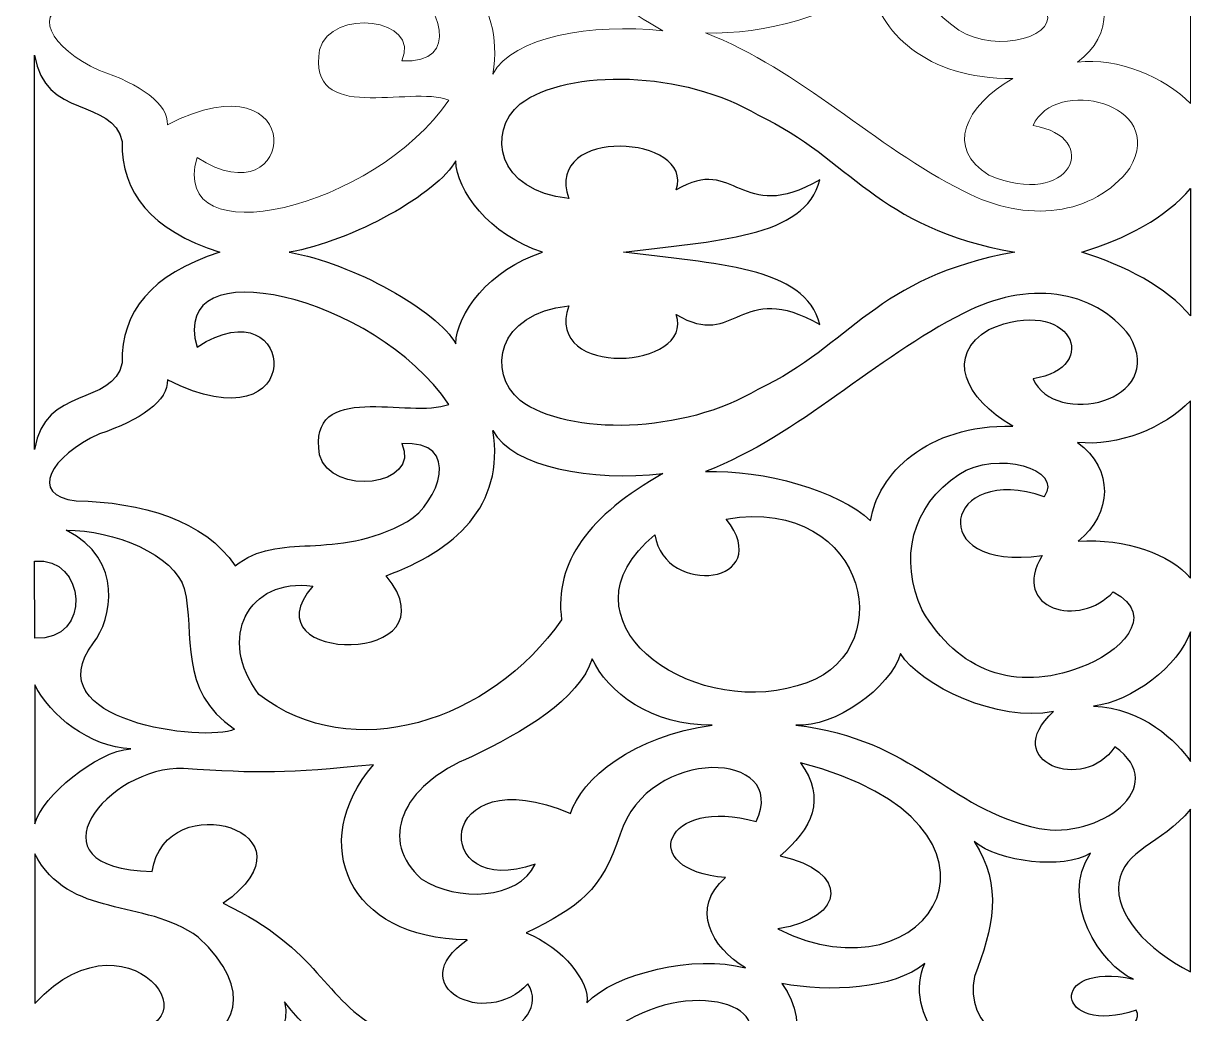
# Model space of a CAD drawing. Header units: centimetres. Extents: x -130 to 28, y -104 to 109.
# Drawn here: x -129.6 to -55.2, y -46 to 17.1 of the extents above; entities that cross this region are included whole.
import ezdxf

# ---------------------------------------------------------------- set-up
doc = ezdxf.new("R2010")
doc.units = ezdxf.units.CM
doc.header["$MEASUREMENT"] = 0
doc.layers.add('layer 1', color=7, linetype='Continuous')

msp = doc.modelspace()

# ---------------------------------------------------------------- linework, layer by layer
at = {"layer": 'layer 1', "color": 40, "lineweight": 9}
for points, knots in [([(-111.13199, 23.82062), (-115.26769, 23.25223), (-117.28811, 27.16689), (-114.57251, 30.7228), (-114.57251, 30.7228), (-108.63417, 35.33996), (-99.81453, 32.43867), (-95.28228, 25.97669), (-95.28228, 25.97669), (-95.77579, 22.29378), (-93.51032, 19.28438), (-88.82573, 16.64991), (-88.82573, 16.64991), (-93.35902, 17.13438), (-98.39689, 16.27768), (-99.66729, 13.89271), (-99.66729, 13.89271), (-98.87553, 18.71809), (-102.12203, 21.57951), (-106.46737, 23.15468), (-106.46737, 23.15468), (-101.76658, 28.93918), (-115.52827, 28.85856), (-111.13199, 23.82062)], [0, 0, 0, 0, 0.14285714, 0.14285714, 0.14285714, 0.14285714, 0.28571429, 0.28571429, 0.28571429, 0.28571429, 0.42857143, 0.42857143, 0.42857143, 0.42857143, 0.57142857, 0.57142857, 0.57142857, 0.57142857, 0.71428571, 0.71428571, 0.71428571, 0.71428571, 1, 1, 1, 1]), ([(-64.65471, 21.87075), (-72.3402, 22.94699), (-70.87218, 15.8575), (-64.52518, 18.12955), (-64.52518, 18.12955), (-63.26197, 16.31836), (-67.55807, 15.13971), (-69.96547, 16.69457), (-69.96547, 16.69457), (-72.97166, 18.69337), (-73.80272, 22.10991), (-72.29702, 25.3557), (-72.29702, 25.3557), (-70.05182, 29.23357), (-66.3602, 30.60314), (-62.19363, 28.99441), (-62.19363, 28.99441), (-59.80242, 28.14519), (-57.18444, 25.73146), (-60.12114, 24.17697), (-60.12114, 24.17697), (-62.2368, 26.53444), (-66.7272, 25.30445), (-64.65471, 21.87075)], [0, 0, 0, 0, 0.14285714, 0.14285714, 0.14285714, 0.14285714, 0.28571429, 0.28571429, 0.28571429, 0.28571429, 0.42857143, 0.42857143, 0.42857143, 0.42857143, 0.57142857, 0.57142857, 0.57142857, 0.57142857, 0.71428571, 0.71428571, 0.71428571, 0.71428571, 1, 1, 1, 1]), ([(-55.1896, 23.3118), (-56.50649, 21.77432), (-59.32814, 20.76702), (-62.36842, 20.95283), (-62.36842, 20.95283), (-60.17473, 19.22646), (-60.07228, 16.34279), (-62.4079, 14.65793), (-62.4079, 14.65793), (-59.78254, 14.94625), (-56.902, 13.72173), (-55.19651, 12.01342), (-55.19651, 12.01342), (-55.19651, 12.01342), (-55.1896, 23.3118), (-55.1896, 23.3118)], [0, 0, 0, 0, 0.2, 0.2, 0.2, 0.2, 0.4, 0.4, 0.4, 0.4, 0.6, 0.6, 0.6, 0.6, 1, 1, 1, 1]), ([(-116.09752, 22.53377), (-117.9957, 19.60904), (-122.12581, 18.45068), (-126.23141, 18.3834), (-126.23141, 18.3834), (-129.31467, 18.0266), (-127.82658, 15.51051), (-124.74237, 14.11966), (-124.74237, 14.11966), (-122.17865, 13.27188), (-120.29534, 11.97439), (-120.41057, 10.66161), (-120.41057, 10.66161), (-111.28301, 15.32732), (-112.06115, 4.38964), (-118.51808, 8.57867), (-118.51808, 8.57867), (-120.40016, 2.16583), (-107.17969, 5.27736), (-102.47578, 12.23348), (-102.47578, 12.23348), (-104.95097, 13.20212), (-111.52077, 10.60856), (-110.70694, 15.44128), (-110.70694, 15.44128), (-109.97474, 18.13884), (-104.22899, 17.45956), (-105.46436, 14.73533), (-105.46436, 14.73533), (-101.57048, 14.50336), (-103.12997, 18.50837), (-105.10342, 19.70427), (-105.10342, 19.70427), (-109.82475, 22.31154), (-113.2736, 20.25355), (-116.09752, 22.53377)], [0, 0, 0, 0, 0.1, 0.1, 0.1, 0.1, 0.2, 0.2, 0.2, 0.2, 0.3, 0.3, 0.3, 0.3, 0.4, 0.4, 0.4, 0.4, 0.5, 0.5, 0.5, 0.5, 0.6, 0.6, 0.6, 0.6, 0.7, 0.7, 0.7, 0.7, 0.8, 0.8, 0.8, 0.8, 1, 1, 1, 1]), ([(-75.59352, 19.65294), (-77.60295, 17.74503), (-82.42096, 16.36257), (-86.11912, 16.52089), (-86.11912, 16.52089), (-80.01868, 14.14761), (-75.38502, 9.29046), (-69.64505, 6.4211), (-69.64505, 6.4211), (-65.64683, 4.33516), (-61.38255, 4.84466), (-59.06198, 7.888), (-59.06198, 7.888), (-56.66216, 12.08228), (-63.85262, 13.74136), (-65.23599, 10.60219), (-65.23599, 10.60219), (-60.7722, 9.90463), (-62.784, 5.19089), (-68.05622, 7.45351), (-68.05622, 7.45351), (-70.83185, 9.11117), (-69.57792, 11.86679), (-66.52846, 13.61534), (-66.52846, 13.61534), (-72.05027, 13.52955), (-75.1164, 16.66857), (-75.59352, 19.65294)], [0, 0, 0, 0, 0.125, 0.125, 0.125, 0.125, 0.25, 0.25, 0.25, 0.25, 0.375, 0.375, 0.375, 0.375, 0.5, 0.5, 0.5, 0.5, 0.625, 0.625, 0.625, 0.625, 0.75, 0.75, 0.75, 0.75, 1, 1, 1, 1])]:
    msp.add_open_spline(points, degree=3, knots=knots, dxfattribs=at)
at = {"layer": 'layer 1', "color": 40}
for points, knots in [([(-128.86813, -10.03375), (-128.27047, -5.94999), (-123.86643, -7.31656), (-123.29576, -4.51741), (-123.29576, -4.51741), (-123.33344, -1.24217), (-121.48573, 1.09275), (-117.07289, 2.53395), (-117.07289, 2.53395), (-121.48573, 3.97515), (-123.33344, 6.31006), (-123.29576, 9.5853), (-123.29576, 9.5853), (-123.86643, 12.38445), (-128.27256, 11.00926), (-128.87021, 15.09303), (-128.87021, 15.09303), (-128.87021, 15.09303), (-128.86813, -10.03375), (-128.86813, -10.03375)], [0, 0, 0, 0, 0.16666667, 0.16666667, 0.16666667, 0.16666667, 0.33333333, 0.33333333, 0.33333333, 0.33333333, 0.5, 0.5, 0.5, 0.5, 0.66666667, 0.66666667, 0.66666667, 0.66666667, 1, 1, 1, 1]), ([(-66.3976, 2.53395), (-75.32064, 4.10185), (-76.77899, 8.46066), (-82.76714, 11.28297), (-82.76714, 11.28297), (-87.47787, 14.11689), (-94.8508, 14.28345), (-97.92279, 11.98525), (-97.92279, 11.98525), (-100.07378, 10.17519), (-99.39526, 6.43279), (-94.83176, 5.95589), (-94.83176, 5.95589), (-96.45781, 10.6213), (-86.75702, 10.00338), (-87.98112, 6.50562), (-87.98112, 6.50562), (-84.11916, 8.79371), (-83.97751, 4.19475), (-78.82895, 7.13859), (-78.82895, 7.13859), (-79.70281, 3.42946), (-85.60213, 3.26762), (-91.34779, 2.53402), (-91.34779, 2.53402), (-85.60213, 1.80042), (-79.70281, 1.63843), (-78.82895, -2.0707), (-78.82895, -2.0707), (-83.97751, 0.87314), (-84.11916, -3.72581), (-87.98112, -1.43773), (-87.98112, -1.43773), (-86.75702, -4.93549), (-96.45781, -5.55341), (-94.83176, -0.888), (-94.83176, -0.888), (-99.39526, -1.3649), (-100.07378, -5.1073), (-97.92279, -6.91736), (-97.92279, -6.91736), (-94.8508, -9.21556), (-87.47787, -9.049), (-82.76714, -6.21508), (-82.76714, -6.21508), (-76.77899, -3.39277), (-75.32064, 0.96605), (-66.3976, 2.53395)], [0, 0, 0, 0, 0.07692308, 0.07692308, 0.07692308, 0.07692308, 0.15384615, 0.15384615, 0.15384615, 0.15384615, 0.23076923, 0.23076923, 0.23076923, 0.23076923, 0.30769231, 0.30769231, 0.30769231, 0.30769231, 0.38461538, 0.38461538, 0.38461538, 0.38461538, 0.46153846, 0.46153846, 0.46153846, 0.46153846, 0.53846154, 0.53846154, 0.53846154, 0.53846154, 0.61538462, 0.61538462, 0.61538462, 0.61538462, 0.69230769, 0.69230769, 0.69230769, 0.69230769, 0.76923077, 0.76923077, 0.76923077, 0.76923077, 0.84615385, 0.84615385, 0.84615385, 0.84615385, 1, 1, 1, 1]), ([(-112.64186, 2.53619), (-108.60917, 3.2351), (-103.17059, 6.27582), (-102.02791, 8.36401), (-102.02791, 8.36401), (-101.98824, 6.47265), (-99.89293, 3.6212), (-96.49805, 2.5341), (-96.49805, 2.5341), (-99.89293, 1.447), (-101.98824, -1.40476), (-102.02791, -3.29611), (-102.02791, -3.29611), (-103.17059, -1.20793), (-108.60283, 1.83616), (-112.63551, 2.53507), (-112.63551, 2.53507), (-112.63551, 2.53507), (-112.64186, 2.53619), (-112.64186, 2.53619)], [0, 0, 0, 0, 0.16666667, 0.16666667, 0.16666667, 0.16666667, 0.33333333, 0.33333333, 0.33333333, 0.33333333, 0.5, 0.5, 0.5, 0.5, 0.66666667, 0.66666667, 0.66666667, 0.66666667, 1, 1, 1, 1]), ([(-55.19897, 6.59845), (-56.70202, 4.77251), (-59.38656, 3.36982), (-62.12091, 2.53395), (-62.12091, 2.53395), (-59.38656, 1.69807), (-56.70202, 0.29538), (-55.19897, -1.53056), (-55.19897, -1.53056), (-55.19897, -1.53056), (-55.19897, 6.59845), (-55.19897, 6.59845)], [0, 0, 0, 0, 0.25, 0.25, 0.25, 0.25, 0.5, 0.5, 0.5, 0.5, 1, 1, 1, 1]), ([(-116.09752, -17.46588), (-117.9957, -14.54114), (-122.12581, -13.38279), (-126.23141, -13.31551), (-126.23141, -13.31551), (-129.31467, -12.95871), (-127.82658, -10.44262), (-124.74237, -9.05177), (-124.74237, -9.05177), (-122.17865, -8.20399), (-120.29534, -6.90649), (-120.41057, -5.59372), (-120.41057, -5.59372), (-111.28301, -10.25943), (-112.06115, 0.67826), (-118.51808, -3.51078), (-118.51808, -3.51078), (-120.40016, 2.90206), (-107.17969, -0.20947), (-102.47578, -7.16559), (-102.47578, -7.16559), (-104.95097, -8.13423), (-111.52077, -5.54067), (-110.70694, -10.37339), (-110.70694, -10.37339), (-109.97474, -13.07095), (-104.22899, -12.39167), (-105.46436, -9.66744), (-105.46436, -9.66744), (-101.57048, -9.43547), (-103.12997, -13.44048), (-105.10342, -14.63638), (-105.10342, -14.63638), (-109.82475, -17.24365), (-113.2736, -15.18566), (-116.09752, -17.46588)], [0, 0, 0, 0, 0.1, 0.1, 0.1, 0.1, 0.2, 0.2, 0.2, 0.2, 0.3, 0.3, 0.3, 0.3, 0.4, 0.4, 0.4, 0.4, 0.5, 0.5, 0.5, 0.5, 0.6, 0.6, 0.6, 0.6, 0.7, 0.7, 0.7, 0.7, 0.8, 0.8, 0.8, 0.8, 1, 1, 1, 1]), ([(-75.59352, -14.58505), (-77.60295, -12.67714), (-82.42096, -11.29468), (-86.11912, -11.453), (-86.11912, -11.453), (-80.01868, -9.07972), (-75.38502, -4.22257), (-69.64505, -1.35321), (-69.64505, -1.35321), (-65.64683, 0.73273), (-61.38255, 0.22323), (-59.06198, -2.82011), (-59.06198, -2.82011), (-56.66216, -7.01439), (-63.85262, -8.67347), (-65.23599, -5.5343), (-65.23599, -5.5343), (-60.7722, -4.83674), (-62.784, -0.123), (-68.05622, -2.38561), (-68.05622, -2.38561), (-70.83185, -4.04328), (-69.57792, -6.7989), (-66.52846, -8.54745), (-66.52846, -8.54745), (-72.05027, -8.46166), (-75.1164, -11.60068), (-75.59352, -14.58505)], [0, 0, 0, 0, 0.125, 0.125, 0.125, 0.125, 0.25, 0.25, 0.25, 0.25, 0.375, 0.375, 0.375, 0.375, 0.5, 0.5, 0.5, 0.5, 0.625, 0.625, 0.625, 0.625, 0.75, 0.75, 0.75, 0.75, 1, 1, 1, 1]), ([(-55.1896, -18.24391), (-56.50649, -16.70643), (-59.32814, -15.69912), (-62.36842, -15.88494), (-62.36842, -15.88494), (-60.17473, -14.15857), (-60.07228, -11.2749), (-62.4079, -9.59004), (-62.4079, -9.59004), (-59.78254, -9.87836), (-56.902, -8.65384), (-55.19651, -6.94553), (-55.19651, -6.94553), (-55.19651, -6.94553), (-55.1896, -18.24391), (-55.1896, -18.24391)], [0, 0, 0, 0, 0.2, 0.2, 0.2, 0.2, 0.4, 0.4, 0.4, 0.4, 0.6, 0.6, 0.6, 0.6, 1, 1, 1, 1]), ([(-111.13199, -18.75273), (-115.26769, -18.18434), (-117.28811, -22.099), (-114.57251, -25.65491), (-114.57251, -25.65491), (-108.63417, -30.27206), (-99.81453, -27.37078), (-95.28228, -20.9088), (-95.28228, -20.9088), (-95.77579, -17.22589), (-93.51032, -14.21649), (-88.82573, -11.58202), (-88.82573, -11.58202), (-93.35902, -12.06649), (-98.39689, -11.20979), (-99.66729, -8.82482), (-99.66729, -8.82482), (-98.87553, -13.6502), (-102.12203, -16.51162), (-106.46737, -18.08679), (-106.46737, -18.08679), (-101.76658, -23.87129), (-115.52827, -23.79067), (-111.13199, -18.75273)], [0, 0, 0, 0, 0.14285714, 0.14285714, 0.14285714, 0.14285714, 0.28571429, 0.28571429, 0.28571429, 0.28571429, 0.42857143, 0.42857143, 0.42857143, 0.42857143, 0.57142857, 0.57142857, 0.57142857, 0.57142857, 0.71428571, 0.71428571, 0.71428571, 0.71428571, 1, 1, 1, 1]), ([(-64.65471, -16.80286), (-72.3402, -17.87909), (-70.87218, -10.7896), (-64.52518, -13.06166), (-64.52518, -13.06166), (-63.26197, -11.25047), (-67.55807, -10.07181), (-69.96547, -11.62668), (-69.96547, -11.62668), (-72.97166, -13.62548), (-73.80272, -17.04202), (-72.29702, -20.28781), (-72.29702, -20.28781), (-70.05182, -24.16568), (-66.3602, -25.53525), (-62.19363, -23.92651), (-62.19363, -23.92651), (-59.80242, -23.0773), (-57.18444, -20.66357), (-60.12114, -19.10908), (-60.12114, -19.10908), (-62.2368, -21.46655), (-66.7272, -20.23656), (-64.65471, -16.80286)], [0, 0, 0, 0, 0.14285714, 0.14285714, 0.14285714, 0.14285714, 0.28571429, 0.28571429, 0.28571429, 0.28571429, 0.42857143, 0.42857143, 0.42857143, 0.42857143, 0.57142857, 0.57142857, 0.57142857, 0.57142857, 0.71428571, 0.71428571, 0.71428571, 0.71428571, 1, 1, 1, 1]), ([(-89.33769, -15.48581), (-95.87596, -20.82338), (-87.25535, -27.21037), (-80.26316, -25.10525), (-80.26316, -25.10525), (-73.52756, -23.36847), (-75.60952, -12.95376), (-84.78461, -14.47416), (-84.78461, -14.47416), (-81.59227, -18.62281), (-88.68928, -19.49285), (-89.33769, -15.48581)], [0, 0, 0, 0, 0.25, 0.25, 0.25, 0.25, 0.5, 0.5, 0.5, 0.5, 1, 1, 1, 1]), ([(-126.86429, -15.18558), (-123.09351, -17.07387), (-123.98545, -20.88595), (-125.10739, -22.36888), (-125.10739, -22.36888), (-128.98479, -27.39064), (-117.96085, -28.73488), (-116.1265, -27.87938), (-116.1265, -27.87938), (-119.79748, -25.34014), (-118.62167, -21.86485), (-119.32945, -18.90033), (-119.32945, -18.90033), (-119.96659, -16.78248), (-123.82089, -15.14685), (-126.86429, -15.18558)], [0, 0, 0, 0, 0.2, 0.2, 0.2, 0.2, 0.4, 0.4, 0.4, 0.4, 0.6, 0.6, 0.6, 0.6, 1, 1, 1, 1]), ([(-128.85582, -22.06528), (-125.14857, -22.28773), (-125.59369, -16.81447), (-128.8723, -17.16168), (-128.8723, -17.16168), (-128.8723, -17.16168), (-128.85582, -22.06528), (-128.85582, -22.06528)], [0, 0, 0, 0, 0.33333333, 0.33333333, 0.33333333, 0.33333333, 1, 1, 1, 1]), ([(-55.19537, -29.93497), (-56.03732, -28.65374), (-58.25923, -26.52352), (-61.37705, -26.40356), (-61.37705, -26.40356), (-58.94191, -26.13263), (-55.96148, -23.81742), (-55.19537, -21.66001), (-55.19537, -21.66001), (-55.19537, -21.66001), (-55.19537, -29.93497), (-55.19537, -29.93497)], [0, 0, 0, 0, 0.25, 0.25, 0.25, 0.25, 0.5, 0.5, 0.5, 0.5, 1, 1, 1, 1]), ([(-80.35633, -27.61227), (-77.87868, -27.79531), (-74.33467, -25.23525), (-73.67991, -23.05115), (-73.67991, -23.05115), (-72.3937, -25.11686), (-67.46897, -27.45373), (-63.92288, -26.74523), (-63.92288, -26.74523), (-67.46074, -29.95348), (-61.92993, -32.003), (-60.03194, -28.99151), (-60.03194, -28.99151), (-56.3441, -31.55922), (-61.11222, -34.9356), (-64.84901, -34.19886), (-64.84901, -34.19886), (-70.87512, -32.88765), (-72.62615, -28.55529), (-80.35633, -27.61227)], [0, 0, 0, 0, 0.16666667, 0.16666667, 0.16666667, 0.16666667, 0.33333333, 0.33333333, 0.33333333, 0.33333333, 0.5, 0.5, 0.5, 0.5, 0.66666667, 0.66666667, 0.66666667, 0.66666667, 1, 1, 1, 1]), ([(-96.97262, -36.4826), (-98.00886, -38.72903), (-101.93787, -38.91694), (-104.22634, -37.40509), (-104.22634, -37.40509), (-106.92489, -35.04762), (-105.58641, -31.47725), (-100.98807, -29.61519), (-100.98807, -29.61519), (-97.82498, -28.08633), (-94.15324, -26.00683), (-93.32985, -23.37753), (-93.32985, -23.37753), (-92.38697, -25.47433), (-89.54638, -27.69394), (-85.67921, -27.61527), (-85.67921, -27.61527), (-90.62088, -28.25236), (-94.08744, -31.0668), (-94.70583, -33.25389), (-94.70583, -33.25389), (-103.42955, -29.48684), (-103.69572, -38.89596), (-96.97262, -36.4826)], [0, 0, 0, 0, 0.14285714, 0.14285714, 0.14285714, 0.14285714, 0.28571429, 0.28571429, 0.28571429, 0.28571429, 0.42857143, 0.42857143, 0.42857143, 0.42857143, 0.57142857, 0.57142857, 0.57142857, 0.57142857, 0.71428571, 0.71428571, 0.71428571, 0.71428571, 1, 1, 1, 1]), ([(-128.86728, -33.8975), (-128.86728, -33.8975), (-128.86614, -25.03879), (-128.86614, -25.03879), (-128.86614, -25.03879), (-127.87942, -27.01054), (-125.35556, -29.00357), (-122.74629, -29.12502), (-122.74629, -29.12502), (-124.97454, -29.29166), (-128.33865, -32.12626), (-128.86728, -33.8975)], [0, 0, 0, 0, 0.25, 0.25, 0.25, 0.25, 0.5, 0.5, 0.5, 0.5, 1, 1, 1, 1]), ([(-93.66769, -45.30932), (-93.46525, -44.02194), (-95.15351, -41.81178), (-97.54301, -40.85527), (-97.54301, -40.85527), (-94.13866, -39.17933), (-92.74157, -38.19271), (-91.55392, -34.56989), (-91.55392, -34.56989), (-89.71483, -28.8481), (-80.69275, -29.24018), (-82.88559, -33.76339), (-82.88559, -33.76339), (-88.70547, -32.07463), (-90.59645, -36.90555), (-84.82665, -37.32776), (-84.82665, -37.32776), (-87.11806, -39.29472), (-85.71907, -41.77079), (-83.57149, -43.09616), (-83.57149, -43.09616), (-86.76337, -42.18851), (-91.95302, -43.46974), (-93.66769, -45.30932)], [0, 0, 0, 0, 0.14285714, 0.14285714, 0.14285714, 0.14285714, 0.28571429, 0.28571429, 0.28571429, 0.28571429, 0.42857143, 0.42857143, 0.42857143, 0.42857143, 0.57142857, 0.57142857, 0.57142857, 0.57142857, 0.71428571, 0.71428571, 0.71428571, 0.71428571, 1, 1, 1, 1]), ([(-121.38499, -36.94624), (-129.58888, -36.76012), (-124.15238, -30.19909), (-119.37357, -30.37823), (-119.37357, -30.37823), (-114.54012, -30.70446), (-112.81892, -30.70319), (-107.27201, -30.13645), (-107.27201, -30.13645), (-111.51613, -35.11423), (-108.91491, -41.27156), (-101.30697, -41.29629), (-101.30697, -41.29629), (-105.49456, -44.24882), (-100.14517, -47.04303), (-97.42957, -44.10579), (-97.42957, -44.10579), (-95.74208, -46.84657), (-101.63317, -49.57613), (-106.67379, -47.0993), (-106.67379, -47.0993), (-110.55005, -45.09601), (-110.6169, -41.93825), (-116.84365, -38.97291), (-116.84365, -38.97291), (-110.39808, -34.45091), (-120.50895, -31.35594), (-121.38499, -36.94624)], [0, 0, 0, 0, 0.125, 0.125, 0.125, 0.125, 0.25, 0.25, 0.25, 0.25, 0.375, 0.375, 0.375, 0.375, 0.5, 0.5, 0.5, 0.5, 0.625, 0.625, 0.625, 0.625, 0.75, 0.75, 0.75, 0.75, 1, 1, 1, 1]), ([(-81.50449, -40.59963), (-77.07886, -39.89143), (-76.95293, -36.92331), (-81.34258, -35.94448), (-81.34258, -35.94448), (-79.36364, -34.25041), (-78.35864, -32.31252), (-80.05949, -30.0081), (-80.05949, -30.0081), (-64.74637, -34.00944), (-71.73904, -45.53597), (-81.50449, -40.59963)], [0, 0, 0, 0, 0.25, 0.25, 0.25, 0.25, 0.5, 0.5, 0.5, 0.5, 1, 1, 1, 1]), ([(-55.19518, -43.33899), (-58.02299, -41.90491), (-60.02143, -39.65451), (-59.77487, -37.6692), (-59.77487, -37.6692), (-59.42084, -35.48751), (-57.14297, -35.30281), (-55.19518, -32.97711), (-55.19518, -32.97711), (-55.19518, -32.97711), (-55.19518, -43.33899), (-55.19518, -43.33899)], [0, 0, 0, 0, 0.25, 0.25, 0.25, 0.25, 0.5, 0.5, 0.5, 0.5, 1, 1, 1, 1]), ([(-61.98674, -48.45726), (-66.4101, -49.31396), (-69.69476, -46.65933), (-68.97221, -43.64117), (-68.97221, -43.64117), (-67.80691, -40.60809), (-67.11655, -37.83628), (-68.99408, -35.04027), (-68.99408, -35.04027), (-67.35715, -36.3544), (-63.36461, -36.84561), (-61.56794, -35.77702), (-61.56794, -35.77702), (-63.61515, -38.74499), (-60.87787, -42.98722), (-58.83918, -43.80361), (-58.83918, -43.80361), (-64.39281, -42.60892), (-63.83975, -47.52593), (-58.65378, -45.78562), (-58.65378, -45.78562), (-58.07478, -46.85602), (-60.87768, -48.23975), (-61.98674, -48.45726)], [0, 0, 0, 0, 0.14285714, 0.14285714, 0.14285714, 0.14285714, 0.28571429, 0.28571429, 0.28571429, 0.28571429, 0.42857143, 0.42857143, 0.42857143, 0.42857143, 0.57142857, 0.57142857, 0.57142857, 0.57142857, 0.71428571, 0.71428571, 0.71428571, 0.71428571, 1, 1, 1, 1]), ([(-128.86681, -45.35233), (-128.86681, -45.35233), (-128.867, -35.82775), (-128.867, -35.82775), (-128.867, -35.82775), (-126.64026, -40.00929), (-121.95907, -38.60525), (-118.43618, -41.12995), (-118.43618, -41.12995), (-110.94934, -48.12841), (-124.50537, -51.16673), (-125.21609, -46.96833), (-125.21609, -46.96833), (-116.02755, -48.55256), (-122.45248, -38.46199), (-128.86681, -45.35233)], [0, 0, 0, 0, 0.2, 0.2, 0.2, 0.2, 0.4, 0.4, 0.4, 0.4, 0.6, 0.6, 0.6, 0.6, 1, 1, 1, 1]), ([(-80.48151, -57.84705), (-78.97903, -55.17227), (-80.50688, -52.26746), (-83.81436, -51.32415), (-83.81436, -51.32415), (-80.45888, -50.21382), (-79.25939, -46.80222), (-81.2407, -44.07896), (-81.2407, -44.07896), (-78.28393, -44.67777), (-74.05885, -44.43456), (-72.1424, -42.81653), (-72.1424, -42.81653), (-73.52548, -45.95983), (-70.39629, -49.97473), (-65.90788, -50.96713), (-65.90788, -50.96713), (-70.49429, -52.12451), (-73.38383, -55.88511), (-72.39417, -59.01447), (-72.39417, -59.01447), (-74.48853, -57.69735), (-78.19019, -57.2167), (-80.48151, -57.84705)], [0, 0, 0, 0, 0.14285714, 0.14285714, 0.14285714, 0.14285714, 0.28571429, 0.28571429, 0.28571429, 0.28571429, 0.42857143, 0.42857143, 0.42857143, 0.42857143, 0.57142857, 0.57142857, 0.57142857, 0.57142857, 0.71428571, 0.71428571, 0.71428571, 0.71428571, 1, 1, 1, 1]), ([(-113.25277, -58.0958), (-112.40827, -55.26937), (-115.8342, -52.19636), (-119.27917, -51.31553), (-119.27917, -51.31553), (-116.39597, -51.02504), (-112.1813, -47.94664), (-112.95394, -45.26084), (-112.95394, -45.26084), (-108.51401, -51.05831), (-98.96605, -51.62288), (-91.98607, -47.05914), (-91.98607, -47.05914), (-87.27798, -43.47521), (-80.61823, -45.5792), (-84.36591, -48.63558), (-84.36591, -48.63558), (-85.71595, -45.03517), (-91.36663, -49.05149), (-86.51576, -51.49648), (-86.51576, -51.49648), (-90.57041, -53.40019), (-87.58657, -57.00765), (-83.61884, -54.11371), (-83.61884, -54.11371), (-81.83646, -56.75066), (-87.51281, -58.70855), (-93.27493, -54.93977), (-93.27493, -54.93977), (-99.95391, -50.28268), (-106.97773, -51.66776), (-113.25277, -58.0958)], [0, 0, 0, 0, 0.11111111, 0.11111111, 0.11111111, 0.11111111, 0.22222222, 0.22222222, 0.22222222, 0.22222222, 0.33333333, 0.33333333, 0.33333333, 0.33333333, 0.44444444, 0.44444444, 0.44444444, 0.44444444, 0.55555556, 0.55555556, 0.55555556, 0.55555556, 0.66666667, 0.66666667, 0.66666667, 0.66666667, 0.77777778, 0.77777778, 0.77777778, 0.77777778, 1, 1, 1, 1])]:
    msp.add_open_spline(points, degree=3, knots=knots, dxfattribs=at)
at = {"layer": 'layer 1', "color": 250, "lineweight": 9}
for points, knots in [([(-128.86813, -10.03375), (-128.27047, -5.94999), (-123.86643, -7.31656), (-123.29576, -4.51741), (-123.29576, -4.51741), (-123.33344, -1.24217), (-121.48573, 1.09275), (-117.07289, 2.53395), (-117.07289, 2.53395), (-121.48573, 3.97515), (-123.33344, 6.31006), (-123.29576, 9.5853), (-123.29576, 9.5853), (-123.86643, 12.38445), (-128.27256, 11.00926), (-128.87021, 15.09303), (-128.87021, 15.09303), (-128.87021, 15.09303), (-128.86813, -10.03375), (-128.86813, -10.03375)], [0, 0, 0, 0, 0.16666667, 0.16666667, 0.16666667, 0.16666667, 0.33333333, 0.33333333, 0.33333333, 0.33333333, 0.5, 0.5, 0.5, 0.5, 0.66666667, 0.66666667, 0.66666667, 0.66666667, 1, 1, 1, 1]), ([(-66.3976, 2.53395), (-75.32064, 4.10185), (-76.77899, 8.46066), (-82.76714, 11.28297), (-82.76714, 11.28297), (-87.47787, 14.11689), (-94.8508, 14.28345), (-97.92279, 11.98525), (-97.92279, 11.98525), (-100.07378, 10.17519), (-99.39526, 6.43279), (-94.83176, 5.95589), (-94.83176, 5.95589), (-96.45781, 10.6213), (-86.75702, 10.00338), (-87.98112, 6.50562), (-87.98112, 6.50562), (-84.11916, 8.79371), (-83.97751, 4.19475), (-78.82895, 7.13859), (-78.82895, 7.13859), (-79.70281, 3.42946), (-85.60213, 3.26762), (-91.34779, 2.53402), (-91.34779, 2.53402), (-85.60213, 1.80042), (-79.70281, 1.63843), (-78.82895, -2.0707), (-78.82895, -2.0707), (-83.97751, 0.87314), (-84.11916, -3.72581), (-87.98112, -1.43773), (-87.98112, -1.43773), (-86.75702, -4.93549), (-96.45781, -5.55341), (-94.83176, -0.888), (-94.83176, -0.888), (-99.39526, -1.3649), (-100.07378, -5.1073), (-97.92279, -6.91736), (-97.92279, -6.91736), (-94.8508, -9.21556), (-87.47787, -9.049), (-82.76714, -6.21508), (-82.76714, -6.21508), (-76.77899, -3.39277), (-75.32064, 0.96605), (-66.3976, 2.53395)], [0, 0, 0, 0, 0.07692308, 0.07692308, 0.07692308, 0.07692308, 0.15384615, 0.15384615, 0.15384615, 0.15384615, 0.23076923, 0.23076923, 0.23076923, 0.23076923, 0.30769231, 0.30769231, 0.30769231, 0.30769231, 0.38461538, 0.38461538, 0.38461538, 0.38461538, 0.46153846, 0.46153846, 0.46153846, 0.46153846, 0.53846154, 0.53846154, 0.53846154, 0.53846154, 0.61538462, 0.61538462, 0.61538462, 0.61538462, 0.69230769, 0.69230769, 0.69230769, 0.69230769, 0.76923077, 0.76923077, 0.76923077, 0.76923077, 0.84615385, 0.84615385, 0.84615385, 0.84615385, 1, 1, 1, 1]), ([(-112.64186, 2.53619), (-108.60917, 3.2351), (-103.17059, 6.27582), (-102.02791, 8.36401), (-102.02791, 8.36401), (-101.98824, 6.47265), (-99.89293, 3.6212), (-96.49805, 2.5341), (-96.49805, 2.5341), (-99.89293, 1.447), (-101.98824, -1.40476), (-102.02791, -3.29611), (-102.02791, -3.29611), (-103.17059, -1.20793), (-108.60283, 1.83616), (-112.63551, 2.53507)], [0, 0, 0, 0, 0.2, 0.2, 0.2, 0.2, 0.4, 0.4, 0.4, 0.4, 0.6, 0.6, 0.6, 0.6, 1, 1, 1, 1]), ([(-55.19897, 6.59845), (-56.70202, 4.77251), (-59.38656, 3.36982), (-62.12091, 2.53395), (-62.12091, 2.53395), (-59.38656, 1.69807), (-56.70202, 0.29538), (-55.19897, -1.53056), (-55.19897, -1.53056), (-55.19897, -1.53056), (-55.19897, 6.59845), (-55.19897, 6.59845)], [0, 0, 0, 0, 0.25, 0.25, 0.25, 0.25, 0.5, 0.5, 0.5, 0.5, 1, 1, 1, 1]), ([(-116.09752, -17.46588), (-117.9957, -14.54114), (-122.12581, -13.38279), (-126.23141, -13.31551), (-126.23141, -13.31551), (-129.31467, -12.95871), (-127.82658, -10.44262), (-124.74237, -9.05177), (-124.74237, -9.05177), (-122.17865, -8.20399), (-120.29534, -6.90649), (-120.41057, -5.59372), (-120.41057, -5.59372), (-111.28301, -10.25943), (-112.06115, 0.67826), (-118.51808, -3.51078), (-118.51808, -3.51078), (-120.40016, 2.90206), (-107.17969, -0.20947), (-102.47578, -7.16559), (-102.47578, -7.16559), (-104.95097, -8.13423), (-111.52077, -5.54067), (-110.70694, -10.37339), (-110.70694, -10.37339), (-109.97474, -13.07095), (-104.22899, -12.39167), (-105.46436, -9.66744), (-105.46436, -9.66744), (-101.57048, -9.43547), (-103.12997, -13.44048), (-105.10342, -14.63638), (-105.10342, -14.63638), (-109.82475, -17.24365), (-113.2736, -15.18566), (-116.09752, -17.46588)], [0, 0, 0, 0, 0.1, 0.1, 0.1, 0.1, 0.2, 0.2, 0.2, 0.2, 0.3, 0.3, 0.3, 0.3, 0.4, 0.4, 0.4, 0.4, 0.5, 0.5, 0.5, 0.5, 0.6, 0.6, 0.6, 0.6, 0.7, 0.7, 0.7, 0.7, 0.8, 0.8, 0.8, 0.8, 1, 1, 1, 1]), ([(-75.59352, -14.58505), (-77.60295, -12.67714), (-82.42096, -11.29468), (-86.11912, -11.453), (-86.11912, -11.453), (-80.01868, -9.07972), (-75.38502, -4.22257), (-69.64505, -1.35321), (-69.64505, -1.35321), (-65.64683, 0.73273), (-61.38255, 0.22323), (-59.06198, -2.82011), (-59.06198, -2.82011), (-56.66216, -7.01439), (-63.85262, -8.67347), (-65.23599, -5.5343), (-65.23599, -5.5343), (-60.7722, -4.83674), (-62.784, -0.123), (-68.05622, -2.38561), (-68.05622, -2.38561), (-70.83185, -4.04328), (-69.57792, -6.7989), (-66.52846, -8.54745), (-66.52846, -8.54745), (-72.05027, -8.46166), (-75.1164, -11.60068), (-75.59352, -14.58505)], [0, 0, 0, 0, 0.125, 0.125, 0.125, 0.125, 0.25, 0.25, 0.25, 0.25, 0.375, 0.375, 0.375, 0.375, 0.5, 0.5, 0.5, 0.5, 0.625, 0.625, 0.625, 0.625, 0.75, 0.75, 0.75, 0.75, 1, 1, 1, 1]), ([(-55.1896, -18.24391), (-56.50649, -16.70643), (-59.32814, -15.69912), (-62.36842, -15.88494), (-62.36842, -15.88494), (-60.17473, -14.15857), (-60.07228, -11.2749), (-62.4079, -9.59004), (-62.4079, -9.59004), (-59.78254, -9.87836), (-56.902, -8.65384), (-55.19651, -6.94553), (-55.19651, -6.94553), (-55.19651, -6.94553), (-55.1896, -18.24391), (-55.1896, -18.24391)], [0, 0, 0, 0, 0.2, 0.2, 0.2, 0.2, 0.4, 0.4, 0.4, 0.4, 0.6, 0.6, 0.6, 0.6, 1, 1, 1, 1]), ([(-111.13199, -18.75273), (-115.26769, -18.18434), (-117.28811, -22.099), (-114.57251, -25.65491), (-114.57251, -25.65491), (-108.63417, -30.27206), (-99.81453, -27.37078), (-95.28228, -20.9088), (-95.28228, -20.9088), (-95.77579, -17.22589), (-93.51032, -14.21649), (-88.82573, -11.58202), (-88.82573, -11.58202), (-93.35902, -12.06649), (-98.39689, -11.20979), (-99.66729, -8.82482), (-99.66729, -8.82482), (-98.87553, -13.6502), (-102.12203, -16.51162), (-106.46737, -18.08679), (-106.46737, -18.08679), (-101.76658, -23.87129), (-115.52827, -23.79067), (-111.13199, -18.75273)], [0, 0, 0, 0, 0.14285714, 0.14285714, 0.14285714, 0.14285714, 0.28571429, 0.28571429, 0.28571429, 0.28571429, 0.42857143, 0.42857143, 0.42857143, 0.42857143, 0.57142857, 0.57142857, 0.57142857, 0.57142857, 0.71428571, 0.71428571, 0.71428571, 0.71428571, 1, 1, 1, 1]), ([(-64.65471, -16.80286), (-72.3402, -17.87909), (-70.87218, -10.7896), (-64.52518, -13.06166), (-64.52518, -13.06166), (-63.26197, -11.25047), (-67.55807, -10.07181), (-69.96547, -11.62668), (-69.96547, -11.62668), (-72.97166, -13.62548), (-73.80272, -17.04202), (-72.29702, -20.28781), (-72.29702, -20.28781), (-70.05182, -24.16568), (-66.3602, -25.53525), (-62.19363, -23.92651), (-62.19363, -23.92651), (-59.80242, -23.0773), (-57.18444, -20.66357), (-60.12114, -19.10908), (-60.12114, -19.10908), (-62.2368, -21.46655), (-66.7272, -20.23656), (-64.65471, -16.80286)], [0, 0, 0, 0, 0.14285714, 0.14285714, 0.14285714, 0.14285714, 0.28571429, 0.28571429, 0.28571429, 0.28571429, 0.42857143, 0.42857143, 0.42857143, 0.42857143, 0.57142857, 0.57142857, 0.57142857, 0.57142857, 0.71428571, 0.71428571, 0.71428571, 0.71428571, 1, 1, 1, 1]), ([(-89.33769, -15.48581), (-95.87596, -20.82338), (-87.25535, -27.21037), (-80.26316, -25.10525), (-80.26316, -25.10525), (-73.52756, -23.36847), (-75.60952, -12.95376), (-84.78461, -14.47416), (-84.78461, -14.47416), (-81.59227, -18.62281), (-88.68928, -19.49285), (-89.33769, -15.48581)], [0, 0, 0, 0, 0.25, 0.25, 0.25, 0.25, 0.5, 0.5, 0.5, 0.5, 1, 1, 1, 1]), ([(-126.86429, -15.18558), (-123.09351, -17.07387), (-123.98545, -20.88595), (-125.10739, -22.36888), (-125.10739, -22.36888), (-128.98479, -27.39064), (-117.96085, -28.73488), (-116.1265, -27.87938), (-116.1265, -27.87938), (-119.79748, -25.34014), (-118.62167, -21.86485), (-119.32945, -18.90033), (-119.32945, -18.90033), (-119.96659, -16.78248), (-123.82089, -15.14685), (-126.86429, -15.18558)], [0, 0, 0, 0, 0.2, 0.2, 0.2, 0.2, 0.4, 0.4, 0.4, 0.4, 0.6, 0.6, 0.6, 0.6, 1, 1, 1, 1]), ([(-128.85582, -22.06528), (-125.14857, -22.28773), (-125.59369, -16.81447), (-128.8723, -17.16168), (-128.8723, -17.16168), (-128.8723, -17.16168), (-128.85582, -22.06528), (-128.85582, -22.06528)], [0, 0, 0, 0, 0.33333333, 0.33333333, 0.33333333, 0.33333333, 1, 1, 1, 1]), ([(-55.19537, -29.93497), (-56.03732, -28.65374), (-58.25923, -26.52352), (-61.37705, -26.40356), (-61.37705, -26.40356), (-58.94191, -26.13263), (-55.96148, -23.81742), (-55.19537, -21.66001), (-55.19537, -21.66001), (-55.19537, -21.66001), (-55.19537, -29.93497), (-55.19537, -29.93497)], [0, 0, 0, 0, 0.25, 0.25, 0.25, 0.25, 0.5, 0.5, 0.5, 0.5, 1, 1, 1, 1]), ([(-80.35633, -27.61227), (-77.87868, -27.79531), (-74.33467, -25.23525), (-73.67991, -23.05115), (-73.67991, -23.05115), (-72.3937, -25.11686), (-67.46897, -27.45373), (-63.92288, -26.74523), (-63.92288, -26.74523), (-67.46074, -29.95348), (-61.92993, -32.003), (-60.03194, -28.99151), (-60.03194, -28.99151), (-56.3441, -31.55922), (-61.11222, -34.9356), (-64.84901, -34.19886), (-64.84901, -34.19886), (-70.87512, -32.88765), (-72.62615, -28.55529), (-80.35633, -27.61227)], [0, 0, 0, 0, 0.16666667, 0.16666667, 0.16666667, 0.16666667, 0.33333333, 0.33333333, 0.33333333, 0.33333333, 0.5, 0.5, 0.5, 0.5, 0.66666667, 0.66666667, 0.66666667, 0.66666667, 1, 1, 1, 1]), ([(-96.97262, -36.4826), (-98.00886, -38.72903), (-101.93787, -38.91694), (-104.22634, -37.40509), (-104.22634, -37.40509), (-106.92489, -35.04762), (-105.58641, -31.47725), (-100.98807, -29.61519), (-100.98807, -29.61519), (-97.82498, -28.08633), (-94.15324, -26.00683), (-93.32985, -23.37753), (-93.32985, -23.37753), (-92.38697, -25.47433), (-89.54638, -27.69394), (-85.67921, -27.61527), (-85.67921, -27.61527), (-90.62088, -28.25236), (-94.08744, -31.0668), (-94.70583, -33.25389), (-94.70583, -33.25389), (-103.42955, -29.48684), (-103.69572, -38.89596), (-96.97262, -36.4826)], [0, 0, 0, 0, 0.14285714, 0.14285714, 0.14285714, 0.14285714, 0.28571429, 0.28571429, 0.28571429, 0.28571429, 0.42857143, 0.42857143, 0.42857143, 0.42857143, 0.57142857, 0.57142857, 0.57142857, 0.57142857, 0.71428571, 0.71428571, 0.71428571, 0.71428571, 1, 1, 1, 1]), ([(-128.86728, -33.8975), (-128.86728, -33.8975), (-128.86614, -25.03879), (-128.86614, -25.03879), (-128.86614, -25.03879), (-127.87942, -27.01054), (-125.35556, -29.00357), (-122.74629, -29.12502), (-122.74629, -29.12502), (-124.97454, -29.29166), (-128.33865, -32.12626), (-128.86728, -33.8975)], [0, 0, 0, 0, 0.25, 0.25, 0.25, 0.25, 0.5, 0.5, 0.5, 0.5, 1, 1, 1, 1]), ([(-93.66769, -45.30932), (-93.46525, -44.02194), (-95.15351, -41.81178), (-97.54301, -40.85527), (-97.54301, -40.85527), (-94.13866, -39.17933), (-92.74157, -38.19271), (-91.55392, -34.56989), (-91.55392, -34.56989), (-89.71483, -28.8481), (-80.69275, -29.24018), (-82.88559, -33.76339), (-82.88559, -33.76339), (-88.70547, -32.07463), (-90.59645, -36.90555), (-84.82665, -37.32776), (-84.82665, -37.32776), (-87.11806, -39.29472), (-85.71907, -41.77079), (-83.57149, -43.09616), (-83.57149, -43.09616), (-86.76337, -42.18851), (-91.95302, -43.46974), (-93.66769, -45.30932)], [0, 0, 0, 0, 0.14285714, 0.14285714, 0.14285714, 0.14285714, 0.28571429, 0.28571429, 0.28571429, 0.28571429, 0.42857143, 0.42857143, 0.42857143, 0.42857143, 0.57142857, 0.57142857, 0.57142857, 0.57142857, 0.71428571, 0.71428571, 0.71428571, 0.71428571, 1, 1, 1, 1]), ([(-121.38499, -36.94624), (-129.58888, -36.76012), (-124.15238, -30.19909), (-119.37357, -30.37823), (-119.37357, -30.37823), (-114.54012, -30.70446), (-112.81892, -30.70319), (-107.27201, -30.13645), (-107.27201, -30.13645), (-111.51613, -35.11423), (-108.91491, -41.27156), (-101.30697, -41.29629), (-101.30697, -41.29629), (-105.49456, -44.24882), (-100.14517, -47.04303), (-97.42957, -44.10579), (-97.42957, -44.10579), (-95.74208, -46.84657), (-101.63317, -49.57613), (-106.67379, -47.0993), (-106.67379, -47.0993), (-110.55005, -45.09601), (-110.6169, -41.93825), (-116.84365, -38.97291), (-116.84365, -38.97291), (-110.39808, -34.45091), (-120.50895, -31.35594), (-121.38499, -36.94624)], [0, 0, 0, 0, 0.125, 0.125, 0.125, 0.125, 0.25, 0.25, 0.25, 0.25, 0.375, 0.375, 0.375, 0.375, 0.5, 0.5, 0.5, 0.5, 0.625, 0.625, 0.625, 0.625, 0.75, 0.75, 0.75, 0.75, 1, 1, 1, 1]), ([(-81.50449, -40.59963), (-77.07886, -39.89143), (-76.95293, -36.92331), (-81.34258, -35.94448), (-81.34258, -35.94448), (-79.36364, -34.25041), (-78.35864, -32.31252), (-80.05949, -30.0081), (-80.05949, -30.0081), (-64.74637, -34.00944), (-71.73904, -45.53597), (-81.50449, -40.59963)], [0, 0, 0, 0, 0.25, 0.25, 0.25, 0.25, 0.5, 0.5, 0.5, 0.5, 1, 1, 1, 1]), ([(-55.19518, -43.33899), (-58.02299, -41.90491), (-60.02143, -39.65451), (-59.77487, -37.6692), (-59.77487, -37.6692), (-59.42084, -35.48751), (-57.14297, -35.30281), (-55.19518, -32.97711), (-55.19518, -32.97711), (-55.19518, -32.97711), (-55.19518, -43.33899), (-55.19518, -43.33899)], [0, 0, 0, 0, 0.25, 0.25, 0.25, 0.25, 0.5, 0.5, 0.5, 0.5, 1, 1, 1, 1]), ([(-61.98674, -48.45726), (-66.4101, -49.31396), (-69.69476, -46.65933), (-68.97221, -43.64117), (-68.97221, -43.64117), (-67.80691, -40.60809), (-67.11655, -37.83628), (-68.99408, -35.04027), (-68.99408, -35.04027), (-67.35715, -36.3544), (-63.36461, -36.84561), (-61.56794, -35.77702), (-61.56794, -35.77702), (-63.61515, -38.74499), (-60.87787, -42.98722), (-58.83918, -43.80361), (-58.83918, -43.80361), (-64.39281, -42.60892), (-63.83975, -47.52593), (-58.65378, -45.78562), (-58.65378, -45.78562), (-58.07478, -46.85602), (-60.87768, -48.23975), (-61.98674, -48.45726)], [0, 0, 0, 0, 0.14285714, 0.14285714, 0.14285714, 0.14285714, 0.28571429, 0.28571429, 0.28571429, 0.28571429, 0.42857143, 0.42857143, 0.42857143, 0.42857143, 0.57142857, 0.57142857, 0.57142857, 0.57142857, 0.71428571, 0.71428571, 0.71428571, 0.71428571, 1, 1, 1, 1]), ([(-128.86681, -45.35233), (-128.86681, -45.35233), (-128.867, -35.82775), (-128.867, -35.82775), (-128.867, -35.82775), (-126.64026, -40.00929), (-121.95907, -38.60525), (-118.43618, -41.12995), (-118.43618, -41.12995), (-110.94934, -48.12841), (-124.50537, -51.16673), (-125.21609, -46.96833), (-125.21609, -46.96833), (-116.02755, -48.55256), (-122.45248, -38.46199), (-128.86681, -45.35233)], [0, 0, 0, 0, 0.2, 0.2, 0.2, 0.2, 0.4, 0.4, 0.4, 0.4, 0.6, 0.6, 0.6, 0.6, 1, 1, 1, 1]), ([(-80.48151, -57.84705), (-78.97903, -55.17227), (-80.50688, -52.26746), (-83.81436, -51.32415), (-83.81436, -51.32415), (-80.45888, -50.21382), (-79.25939, -46.80222), (-81.2407, -44.07896), (-81.2407, -44.07896), (-78.28393, -44.67777), (-74.05885, -44.43456), (-72.1424, -42.81653), (-72.1424, -42.81653), (-73.52548, -45.95983), (-70.39629, -49.97473), (-65.90788, -50.96713), (-65.90788, -50.96713), (-70.49429, -52.12451), (-73.38383, -55.88511), (-72.39417, -59.01447), (-72.39417, -59.01447), (-74.48853, -57.69735), (-78.19019, -57.2167), (-80.48151, -57.84705)], [0, 0, 0, 0, 0.14285714, 0.14285714, 0.14285714, 0.14285714, 0.28571429, 0.28571429, 0.28571429, 0.28571429, 0.42857143, 0.42857143, 0.42857143, 0.42857143, 0.57142857, 0.57142857, 0.57142857, 0.57142857, 0.71428571, 0.71428571, 0.71428571, 0.71428571, 1, 1, 1, 1]), ([(-113.25277, -58.0958), (-112.40827, -55.26937), (-115.8342, -52.19636), (-119.27917, -51.31553), (-119.27917, -51.31553), (-116.39597, -51.02504), (-112.1813, -47.94664), (-112.95394, -45.26084), (-112.95394, -45.26084), (-108.51401, -51.05831), (-98.96605, -51.62288), (-91.98607, -47.05914), (-91.98607, -47.05914), (-87.27798, -43.47521), (-80.61823, -45.5792), (-84.36591, -48.63558), (-84.36591, -48.63558), (-85.71595, -45.03517), (-91.36663, -49.05149), (-86.51576, -51.49648), (-86.51576, -51.49648), (-90.57041, -53.40019), (-87.58657, -57.00765), (-83.61884, -54.11371), (-83.61884, -54.11371), (-81.83646, -56.75066), (-87.51281, -58.70855), (-93.27493, -54.93977), (-93.27493, -54.93977), (-99.95391, -50.28268), (-106.97773, -51.66776), (-113.25277, -58.0958)], [0, 0, 0, 0, 0.11111111, 0.11111111, 0.11111111, 0.11111111, 0.22222222, 0.22222222, 0.22222222, 0.22222222, 0.33333333, 0.33333333, 0.33333333, 0.33333333, 0.44444444, 0.44444444, 0.44444444, 0.44444444, 0.55555556, 0.55555556, 0.55555556, 0.55555556, 0.66666667, 0.66666667, 0.66666667, 0.66666667, 0.77777778, 0.77777778, 0.77777778, 0.77777778, 1, 1, 1, 1])]:
    msp.add_open_spline(points, degree=3, knots=knots, dxfattribs=at)

doc.saveas('drawing.dxf')
